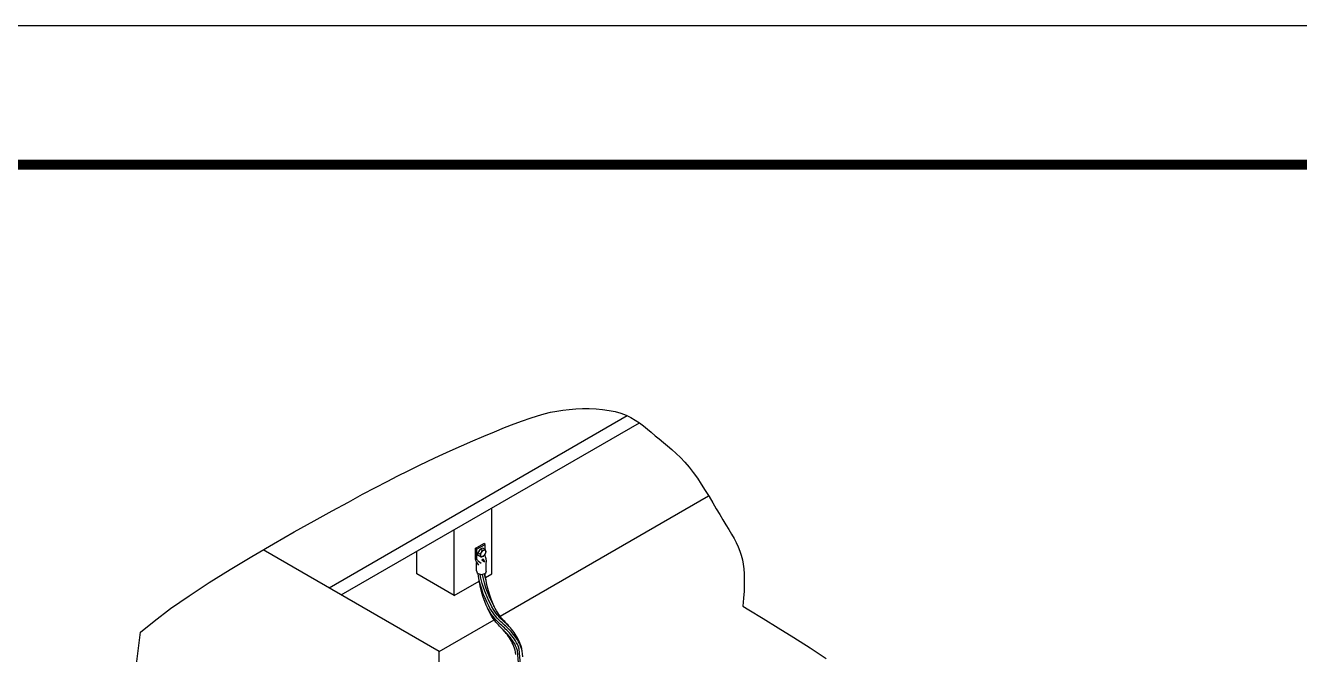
# Model space of a CAD drawing. Header units: millimetres. Extents: x 4236 to 4463, y 1839 to 1973.
# Drawn here: x 4384.83 to 4397.6, y 1891.12 to 1897.43 of the extents above; entities that cross this region are included whole.
import ezdxf

# ---------------------------------------------------------------- set-up
doc = ezdxf.new("R2010")
doc.units = ezdxf.units.MM
doc.layers.get('0').update_dxf_attribs({"lineweight": 25})
for name, color, linetype in [('C01', 1, 'Continuous'), ('C02', 42, 'Continuous'), ('C03', 7, 'Continuous')]:
    doc.layers.add(name, color=color, linetype=linetype)

msp = doc.modelspace()

# ---------------------------------------------------------------- linework, layer by layer
msp.add_line((4326.731, 1897.427), (4410.377, 1897.427))
at = {"const_width": 0.0996}
msp.add_lwpolyline([(4331.71, 1840.07), (4331.71, 1896.033), (4408.983, 1896.033), (4408.983, 1840.07)], close=True, dxfattribs=at)
at = {"layer": 'C01'}
for p, q in [((4389.812, 1893.465), (4389.89, 1893.492)), ((4389.89, 1893.492), (4389.962, 1893.515)), ((4389.962, 1893.515), (4390.029, 1893.534)), ((4390.029, 1893.534), (4390.093, 1893.55)), ((4390.093, 1893.55), (4390.156, 1893.562)), ((4390.156, 1893.562), (4390.217, 1893.572)), ((4390.217, 1893.572), (4390.281, 1893.579)), ((4390.281, 1893.579), (4390.346, 1893.584)), ((4390.346, 1893.584), (4390.413, 1893.586)), ((4390.413, 1893.586), (4390.481, 1893.586)), ((4390.481, 1893.586), (4390.549, 1893.584)), ((4390.549, 1893.584), (4390.615, 1893.578)), ((4390.615, 1893.578), (4390.68, 1893.569)), ((4390.68, 1893.569), (4390.741, 1893.557)), ((4390.741, 1893.557), (4390.798, 1893.541)), ((4390.798, 1893.541), (4390.85, 1893.521)), ((4390.85, 1893.521), (4390.899, 1893.498)), ((4390.899, 1893.498), (4390.943, 1893.472)), ((4389.531, 1893.355), (4389.633, 1893.396)), ((4389.633, 1893.396), (4389.727, 1893.433)), ((4389.727, 1893.433), (4389.812, 1893.465)), ((4390.943, 1893.472), (4390.985, 1893.443)), ((4390.985, 1893.443), (4391.025, 1893.413)), ((4391.025, 1893.413), (4391.064, 1893.381)), ((4391.064, 1893.381), (4391.103, 1893.349)), ((4389.201, 1893.214), (4389.314, 1893.263)), ((4389.314, 1893.263), (4389.424, 1893.31)), ((4389.424, 1893.31), (4389.531, 1893.355)), ((4391.103, 1893.349), (4391.143, 1893.315)), ((4391.143, 1893.315), (4391.183, 1893.282)), ((4391.183, 1893.282), (4391.225, 1893.248)), ((4391.225, 1893.248), (4391.267, 1893.213)), ((4388.87, 1893.063), (4388.977, 1893.113)), ((4388.977, 1893.113), (4389.088, 1893.163)), ((4389.088, 1893.163), (4389.201, 1893.214)), ((4391.267, 1893.213), (4391.31, 1893.176)), ((4391.31, 1893.176), (4391.353, 1893.137)), ((4391.353, 1893.137), (4391.397, 1893.095)), ((4388.665, 1892.964), (4388.766, 1893.014)), ((4388.766, 1893.014), (4388.87, 1893.063)), ((4391.397, 1893.095), (4391.44, 1893.049)), ((4391.44, 1893.049), (4391.482, 1892.999)), ((4391.482, 1892.999), (4391.524, 1892.946)), ((4388.337, 1892.796), (4388.454, 1892.857)), ((4388.454, 1892.857), (4388.562, 1892.913)), ((4388.562, 1892.913), (4388.665, 1892.964)), ((4391.524, 1892.946), (4391.565, 1892.888)), ((4391.565, 1892.888), (4391.605, 1892.828)), ((4388.066, 1892.65), (4388.209, 1892.728)), ((4388.209, 1892.728), (4388.337, 1892.796)), ((4391.605, 1892.828), (4391.644, 1892.767)), ((4391.644, 1892.767), (4391.682, 1892.705)), ((4387.905, 1892.561), (4388.066, 1892.65)), ((4391.682, 1892.705), (4391.719, 1892.643)), ((4391.719, 1892.643), (4391.754, 1892.583)), ((4387.723, 1892.461), (4387.905, 1892.561)), ((4391.754, 1892.583), (4391.789, 1892.526)), ((4391.789, 1892.526), (4391.821, 1892.473)), ((4391.821, 1892.473), (4391.852, 1892.422)), ((4387.314, 1892.23), (4387.524, 1892.35)), ((4387.524, 1892.35), (4387.723, 1892.461)), ((4391.852, 1892.422), (4391.881, 1892.375)), ((4391.881, 1892.375), (4391.908, 1892.329)), ((4387.099, 1892.104), (4387.314, 1892.23)), ((4391.908, 1892.329), (4391.933, 1892.285)), ((4391.933, 1892.285), (4391.955, 1892.243)), ((4391.955, 1892.243), (4391.975, 1892.2)), ((4386.882, 1891.975), (4387.099, 1892.104)), ((4391.975, 1892.2), (4391.992, 1892.158)), ((4391.992, 1892.158), (4392.006, 1892.116)), ((4392.006, 1892.116), (4392.017, 1892.072)), ((4386.671, 1891.843), (4386.882, 1891.975)), ((4389.419, 1892.079), (4389.419, 1892.058)), ((4392.017, 1892.072), (4392.025, 1892.027)), ((4392.025, 1892.027), (4392.031, 1891.979)), ((4392.031, 1891.979), (4392.035, 1891.929)), ((4386.47, 1891.711), (4386.671, 1891.843)), ((4392.035, 1891.929), (4392.036, 1891.875)), ((4392.036, 1891.875), (4392.036, 1891.817)), ((4386.284, 1891.582), (4386.47, 1891.711)), ((4392.033, 1891.755), (4392.028, 1891.687)), ((4392.036, 1891.817), (4392.033, 1891.755)), ((4386.118, 1891.457), (4386.284, 1891.582)), ((4392.028, 1891.687), (4392.02, 1891.606)), ((4392.02, 1891.606), (4392.08, 1891.57)), ((4385.982, 1891.345), (4386.118, 1891.457)), ((4392.08, 1891.57), (4392.224, 1891.483)), ((4392.224, 1891.483), (4392.376, 1891.389)), ((4385.848, 1890.261), (4385.982, 1891.345)), ((4392.376, 1891.389), (4392.534, 1891.291)), ((4392.534, 1891.291), (4392.695, 1891.189)), ((4392.695, 1891.189), (4392.858, 1891.083))]:
    msp.add_line(p, q, dxfattribs=at)
at = {"layer": 'C01', "ltscale": 1.6}
for points in [[(4389.809, 1891.159), (4389.802, 1891.183), (4389.793, 1891.206), (4389.784, 1891.228), (4389.773, 1891.249), (4389.761, 1891.269), (4389.749, 1891.288), (4389.736, 1891.305), (4389.723, 1891.322), (4389.71, 1891.338), (4389.697, 1891.353), (4389.684, 1891.367), (4389.671, 1891.38), (4389.658, 1891.393), (4389.645, 1891.404), (4389.633, 1891.416), (4389.62, 1891.427), (4389.608, 1891.438), (4389.595, 1891.45), (4389.583, 1891.461), (4389.57, 1891.473), (4389.558, 1891.487), (4389.544, 1891.502), (4389.531, 1891.519), (4389.517, 1891.539), (4389.502, 1891.561), (4389.486, 1891.587), (4389.47, 1891.617), (4389.453, 1891.651), (4389.436, 1891.689), (4389.419, 1891.731), (4389.403, 1891.777), (4389.388, 1891.827), (4389.377, 1891.871)], [(4389.673, 1891.409), (4389.66, 1891.421), (4389.648, 1891.433), (4389.635, 1891.444), (4389.623, 1891.455), (4389.611, 1891.466), (4389.598, 1891.477), (4389.586, 1891.489), (4389.574, 1891.502), (4389.562, 1891.516), (4389.549, 1891.533), (4389.535, 1891.551), (4389.521, 1891.573), (4389.506, 1891.599), (4389.49, 1891.628), (4389.473, 1891.661), (4389.457, 1891.698), (4389.44, 1891.739), (4389.424, 1891.784), (4389.409, 1891.833), (4389.395, 1891.887), (4389.387, 1891.925)], [(4389.53, 1891.601), (4389.525, 1891.61), (4389.51, 1891.638), (4389.494, 1891.67), (4389.477, 1891.706), (4389.461, 1891.747), (4389.446, 1891.791), (4389.431, 1891.84), (4389.417, 1891.892), (4389.41, 1891.925)], [(4389.447, 1891.868), (4389.439, 1891.897), (4389.432, 1891.933)], [(4389.819, 1890.71), (4389.78, 1891.176), (4389.773, 1891.198), (4389.764, 1891.218), (4389.753, 1891.238), (4389.742, 1891.257), (4389.731, 1891.275), (4389.718, 1891.292), (4389.706, 1891.308), (4389.693, 1891.324), (4389.68, 1891.338), (4389.667, 1891.352), (4389.655, 1891.364), (4389.642, 1891.376), (4389.63, 1891.388), (4389.618, 1891.399), (4389.605, 1891.411), (4389.593, 1891.422), (4389.58, 1891.433), (4389.567, 1891.445), (4389.554, 1891.458), (4389.541, 1891.472), (4389.527, 1891.488), (4389.513, 1891.506), (4389.498, 1891.526), (4389.483, 1891.55), (4389.467, 1891.576), (4389.461, 1891.587)], [(4389.819, 1890.474), (4389.762, 1891.162), (4389.752, 1891.189), (4389.743, 1891.209), (4389.734, 1891.227), (4389.723, 1891.245), (4389.712, 1891.262), (4389.7, 1891.279), (4389.688, 1891.294), (4389.676, 1891.309), (4389.664, 1891.323), (4389.651, 1891.336), (4389.639, 1891.348), (4389.627, 1891.36), (4389.615, 1891.372), (4389.612, 1891.375)]]:
    msp.add_lwpolyline(points, dxfattribs=at)
at = {"layer": 'C02', "ltscale": 1.6}
for p, q in [((4389.339, 1892.184), (4389.423, 1892.233)), ((4389.352, 1892.176), (4389.436, 1892.225)), ((4389.436, 1892.225), (4389.423, 1892.233)), ((4389.436, 1892.176), (4389.436, 1892.225)), ((4389.339, 1892.184), (4389.339, 1892.074)), ((4389.352, 1892.176), (4389.339, 1892.184)), ((4389.352, 1892.176), (4389.352, 1892.082)), ((4389.436, 1892.113), (4389.436, 1892.13)), ((4389.352, 1892.046), (4389.371, 1892.018)), ((4389.371, 1892.058), (4389.397, 1892.036)), ((4389.405, 1892.071), (4389.419, 1892.079)), ((4389.405, 1892.071), (4389.43, 1892.049)), ((4389.419, 1892.079), (4389.43, 1892.049))]:
    msp.add_line(p, q, dxfattribs=at)
at = {"layer": 'C02'}
for p, q in [((4389.386, 1892.179), (4389.364, 1892.141)), ((4389.369, 1892.113), (4389.364, 1892.141)), ((4389.387, 1892.128), (4389.364, 1892.141)), ((4389.394, 1892.099), (4389.369, 1892.113)), ((4389.413, 1892.189), (4389.386, 1892.179)), ((4389.408, 1892.166), (4389.386, 1892.179)), ((4389.422, 1892.107), (4389.398, 1892.098)), ((4389.438, 1892.175), (4389.413, 1892.189)), ((4389.444, 1892.144), (4389.424, 1892.108)), ((4389.445, 1892.147), (4389.44, 1892.172)), ((4389.352, 1891.959), (4389.352, 1892.043)), ((4389.449, 1891.959), (4389.449, 1892.035)), ((4388.976, 1886.862), (4388.976, 1891.152))]:
    msp.add_line(p, q, dxfattribs=at)
for centre, radius, start, end in [((4389.35, 1892.174), 0.0586, 307.9752, 352.0031), ((4389.359, 1892.108), 0.0339, 345.499, 36.1892), ((4389.396, 1892.102), 0.00439, 240, 289.1154), ((4389.412, 1892.2), 0.034, 263.8935, 314.4182), ((4389.42, 1892.111), 0.00439, 289.1154, 330), ((4389.306, 1892.049), 0.144, 354.3826, 29.8526), ((4389.436, 1892.171), 0.00439, 10.8835, 60), ((4389.441, 1892.146), 0.00439, 330, 10.8835)]:
    msp.add_arc(centre, radius, start, end, dxfattribs=at)
at = {"layer": 'C02', "ltscale": 1.6}
for centre, start, end in [((4389.379, 1892.076), 181.9565, 227.0468), ((4389.39, 1892.093), 197.037, 242.1272)]:
    msp.add_arc(centre, 0.0398, start, end, dxfattribs=at)
at = {"layer": 'C02'}
msp.add_ellipse((4389.418, 1892.136), major_axis=(0.0191, 0.033), ratio=0.500279, dxfattribs=at)
at = {"layer": 'C02', "linetype": 'Continuous'}
msp.add_ellipse((4389.401, 1891.959), major_axis=(-0.0486, 0), ratio=0.708671, start_param=0, end_param=3.141593, dxfattribs=at)
at = {"layer": 'C03'}
for p, q in [((4387.872, 1891.79), (4390.861, 1893.516)), ((4387.995, 1891.719), (4390.984, 1893.444)), ((4389.587, 1891.505), (4391.678, 1892.712)), ((4389.505, 1891.931), (4389.505, 1892.591)), ((4389.128, 1891.714), (4389.128, 1892.373)), ((4388.976, 1891.152), (4387.212, 1892.171)), ((4388.752, 1891.931), (4388.752, 1892.156)), ((4389.128, 1891.714), (4388.752, 1891.931)), ((4389.128, 1891.714), (4389.379, 1891.858)), ((4389.442, 1891.895), (4389.505, 1891.931)), ((4388.976, 1891.152), (4389.528, 1891.47))]:
    msp.add_line(p, q, dxfattribs=at)
at = {"layer": 'C03', "ltscale": 1.6}
for points in [[(4389.745, 1891.12), (4389.742, 1891.144), (4389.737, 1891.165), (4389.732, 1891.184), (4389.726, 1891.203), (4389.719, 1891.221), (4389.71, 1891.239), (4389.701, 1891.256), (4389.692, 1891.272), (4389.681, 1891.288), (4389.671, 1891.303), (4389.66, 1891.318), (4389.649, 1891.331), (4389.639, 1891.344), (4389.628, 1891.357), (4389.617, 1891.369), (4389.606, 1891.381), (4389.595, 1891.393), (4389.583, 1891.405), (4389.571, 1891.418), (4389.559, 1891.431), (4389.546, 1891.446), (4389.533, 1891.463), (4389.519, 1891.482), (4389.506, 1891.503), (4389.492, 1891.526), (4389.477, 1891.553), (4389.463, 1891.582), (4389.448, 1891.616), (4389.434, 1891.654), (4389.419, 1891.695), (4389.405, 1891.741), (4389.392, 1891.792), (4389.381, 1891.846), (4389.371, 1891.905), (4389.367, 1891.933)], [(4389.816, 1891.097), (4389.813, 1891.128), (4389.809, 1891.156), (4389.804, 1891.181), (4389.798, 1891.204), (4389.79, 1891.227), (4389.782, 1891.249), (4389.772, 1891.269), (4389.761, 1891.289), (4389.75, 1891.308), (4389.738, 1891.326), (4389.727, 1891.343), (4389.715, 1891.359), (4389.703, 1891.374), (4389.691, 1891.389), (4389.679, 1891.402), (4389.668, 1891.415), (4389.656, 1891.427), (4389.645, 1891.44), (4389.634, 1891.452), (4389.622, 1891.464), (4389.611, 1891.477), (4389.599, 1891.49), (4389.588, 1891.505), (4389.576, 1891.521), (4389.564, 1891.539), (4389.551, 1891.56), (4389.539, 1891.584), (4389.526, 1891.611), (4389.512, 1891.642), (4389.498, 1891.677), (4389.484, 1891.717), (4389.471, 1891.76), (4389.459, 1891.807), (4389.448, 1891.859), (4389.439, 1891.914), (4389.436, 1891.936)]]:
    msp.add_lwpolyline(points, dxfattribs=at)

doc.saveas('drawing.dxf')
